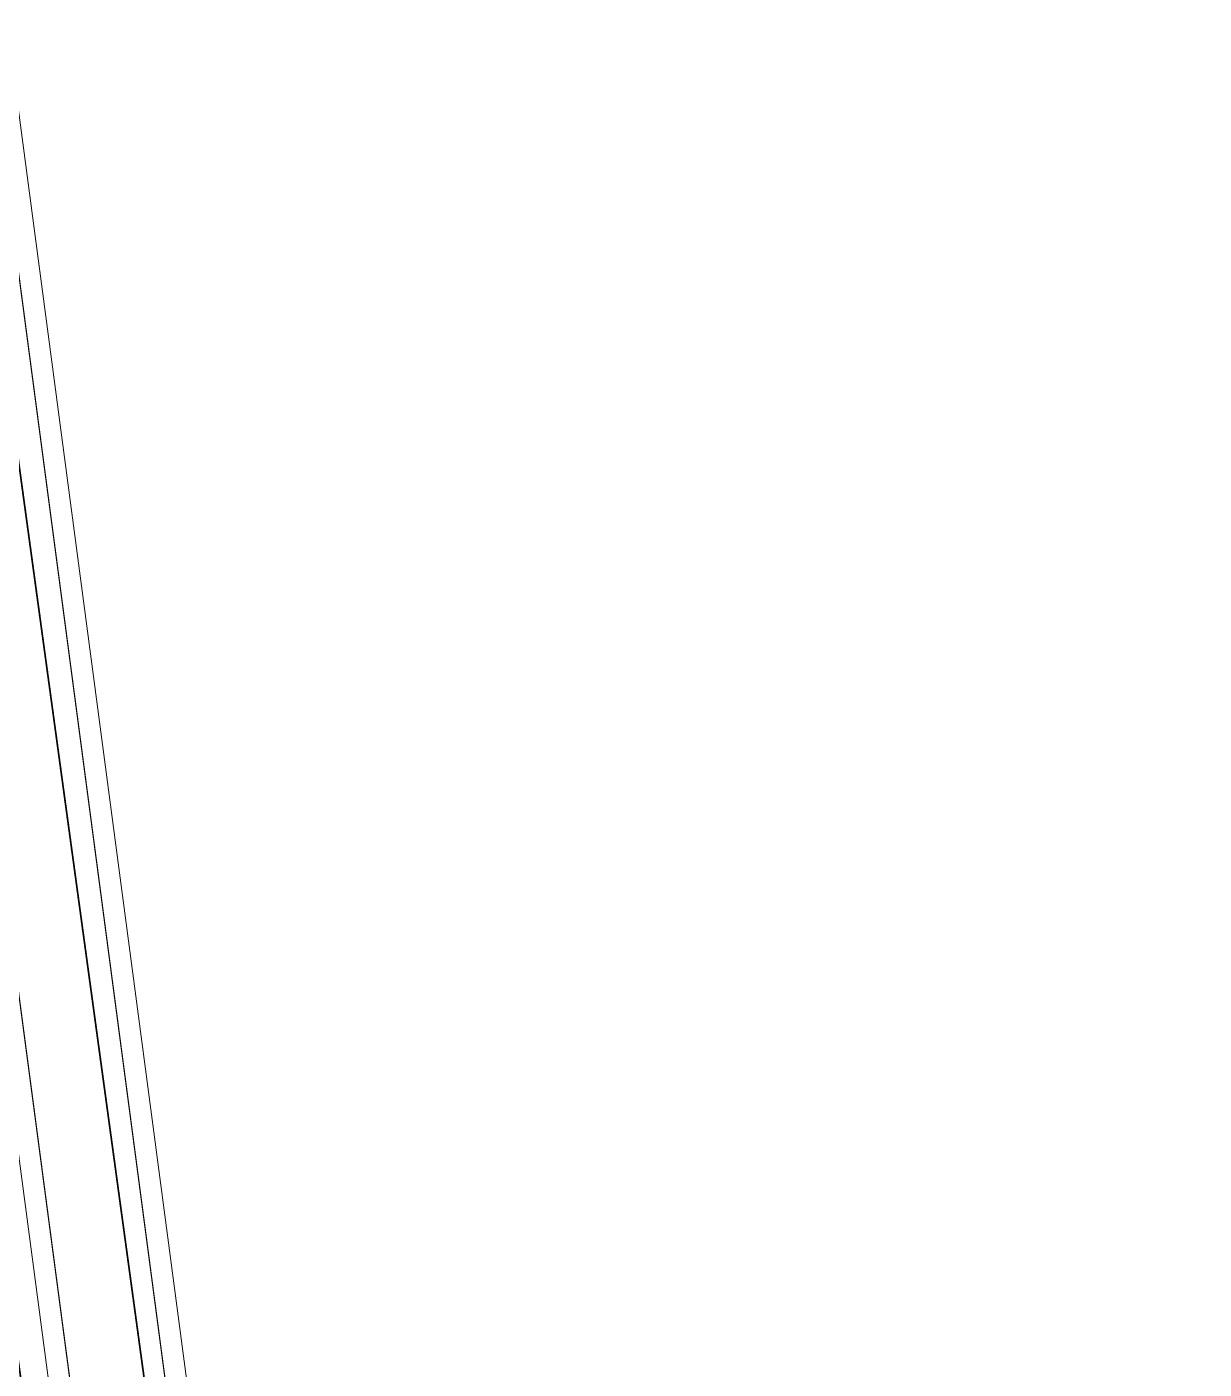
# Model space of a CAD drawing. Extents: x 4 to 464, y 11 to 29.
# Drawn here: x 460.183 to 461.05, y 26.973 to 27.962 of the extents above; entities that cross this region are included whole.
import ezdxf

# ---------------------------------------------------------------- set-up
doc = ezdxf.new("R2010")
doc.units = 0
doc.header["$MEASUREMENT"] = 0
doc.layers.add('Structures Plan', color=7, linetype='CONTINUOUS', lineweight=0)

msp = doc.modelspace()

# ---------------------------------------------------------------- linework, layer by layer
at = {"layer": 'Structures Plan', "color": 253}
for points in [[(460.964, 21.306, 55.908), (459.964, 28.856, 53.533), (460.033, 28.865, 53.533), (461.033, 21.315, 55.908)], [(461.033, 21.315, 55.908), (460.033, 28.865, 53.533), (460.036, 28.844, 53.467), (461.036, 21.294, 55.842)], [(461.05, 21.307, 53.45), (460.05, 28.857, 53.45), (459.95, 28.843, 53.45), (460.95, 21.293, 53.45)], [(460.95, 21.293, 53.55), (459.95, 28.843, 53.55), (460.05, 28.857, 53.55), (461.05, 21.307, 53.55)], [(460.967, 21.285, 55.842), (459.967, 28.835, 53.467), (459.964, 28.856, 53.533), (460.964, 21.306, 55.908)], [(461.05, 21.307, 53.55), (460.05, 28.857, 53.55), (460.05, 28.857, 53.45), (461.05, 21.307, 53.45)], [(460.95, 21.293, 53.45), (459.95, 28.843, 53.45), (459.95, 28.843, 53.55), (460.95, 21.293, 53.55)], [(461.036, 21.294, 55.842), (460.036, 28.844, 53.467), (459.967, 28.835, 53.467), (460.967, 21.285, 55.842)], [(459.953, 28.612, 66.259), (460.563, 24.159, 64.246), (460.652, 24.171, 64.246), (460.042, 28.624, 66.259)], [(460.042, 28.624, 66.259), (460.652, 24.171, 64.246), (460.657, 24.135, 64.328), (460.047, 28.588, 66.341)], [(459.958, 28.576, 66.341), (460.568, 24.123, 64.328), (460.563, 24.159, 64.246), (459.953, 28.612, 66.259)], [(459.955, 28.599, 66.255), (460.955, 21.299, 65.33), (461.044, 21.312, 65.33), (460.044, 28.612, 66.255)], [(460.044, 28.612, 66.255), (461.044, 21.312, 65.33), (461.045, 21.301, 65.42), (460.045, 28.601, 66.345)], [(459.956, 28.588, 66.345), (460.956, 21.288, 65.42), (460.955, 21.299, 65.33), (459.955, 28.599, 66.255)], [(460.045, 28.601, 66.345), (461.045, 21.301, 65.42), (460.956, 21.288, 65.42), (459.956, 28.588, 66.345)], [(460.047, 28.588, 66.341), (460.657, 24.135, 64.328), (460.568, 24.123, 64.328), (459.958, 28.576, 66.341)], [(460.573, 24.153, 64.32), (459.963, 27.606, 63.033), (460.032, 27.618, 63.033), (460.642, 24.165, 64.32)], [(460.964, 21.307, 46.408), (459.964, 27.607, 44.033), (460.033, 27.618, 44.033), (461.033, 21.318, 46.408)], [(460.642, 24.165, 64.32), (460.032, 27.618, 63.033), (460.037, 27.594, 62.967), (460.647, 24.141, 64.254)], [(461.033, 21.318, 46.408), (460.033, 27.618, 44.033), (460.036, 27.593, 43.967), (461.036, 21.293, 46.342)], [(461.044, 21.307, 62.955), (460.044, 27.607, 62.955), (459.956, 27.593, 62.955), (460.956, 21.293, 62.955)], [(460.956, 21.293, 63.045), (459.956, 27.593, 63.045), (460.044, 27.607, 63.045), (461.044, 21.307, 63.045)], [(461.044, 21.307, 43.955), (460.044, 27.607, 43.955), (459.956, 27.593, 43.955), (460.956, 21.293, 43.955)], [(460.956, 21.293, 44.045), (459.956, 27.593, 44.045), (460.044, 27.607, 44.045), (461.044, 21.307, 44.045)], [(460.967, 21.282, 46.342), (459.967, 27.582, 43.967), (459.964, 27.607, 44.033), (460.964, 21.307, 46.408)], [(461.044, 21.307, 63.045), (460.044, 27.607, 63.045), (460.044, 27.607, 62.955), (461.044, 21.307, 62.955)], [(461.044, 21.307, 44.045), (460.044, 27.607, 44.045), (460.044, 27.607, 43.955), (461.044, 21.307, 43.955)], [(460.578, 24.129, 64.254), (459.968, 27.582, 62.967), (459.963, 27.606, 63.033), (460.573, 24.153, 64.32)], [(460.956, 21.293, 62.955), (459.956, 27.593, 62.955), (459.956, 27.593, 63.045), (460.956, 21.293, 63.045)], [(460.956, 21.293, 43.955), (459.956, 27.593, 43.955), (459.956, 27.593, 44.045), (460.956, 21.293, 44.045)], [(461.036, 21.293, 46.342), (460.036, 27.593, 43.967), (459.967, 27.582, 43.967), (460.967, 21.282, 46.342)], [(460.647, 24.141, 64.254), (460.037, 27.594, 62.967), (459.968, 27.582, 62.967), (460.578, 24.129, 64.254)]]:
    msp.add_3dface(points, dxfattribs=at)

doc.saveas('drawing.dxf')
